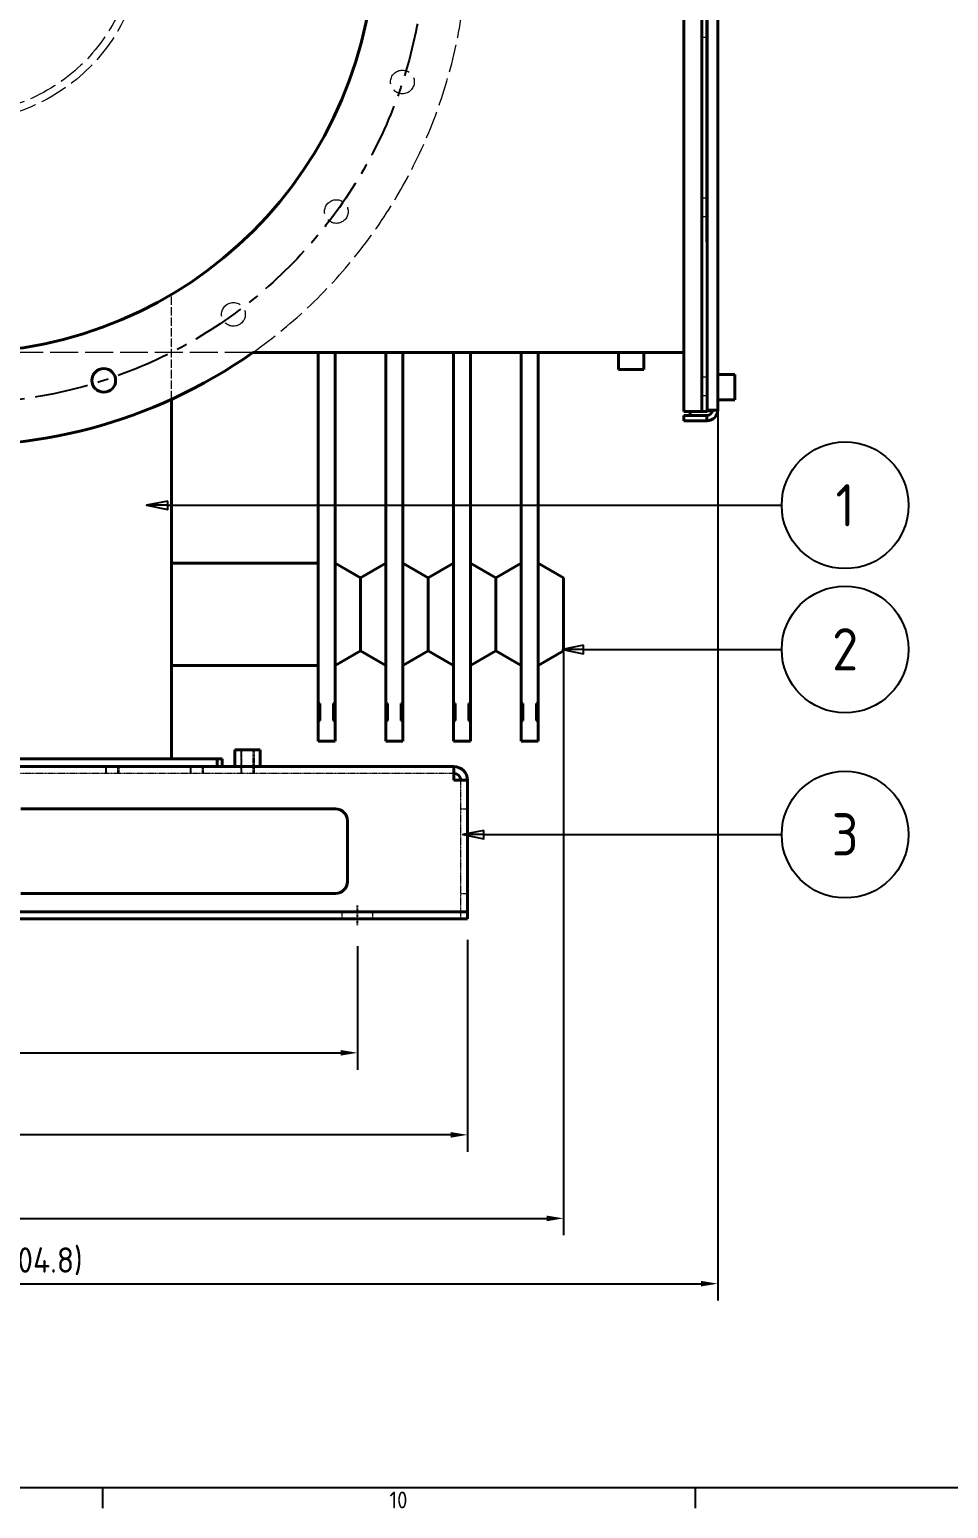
# Model space of a CAD drawing. Header units: millimetres. Extents: x 9486 to 14955, y -8999 to 1872.
# Drawn here: x 10144 to 10687, y -8911 to -8036 of the extents above; entities that cross this region are included whole.
import ezdxf

# ---------------------------------------------------------------- set-up
doc = ezdxf.new("R2010")
doc.units = ezdxf.units.MM
for name, pattern in [('CENTER', [50.8, 31.75, -6.35, 6.35, -6.35]), ('CHAIN', [0.3543, 0.2362, -0.0295, 0.0591, -0.0295]), ('DASHED', [0.2067, 0.1654, -0.0413])]:
    doc.linetypes.add(name, pattern=pattern)
for name, color, linetype, lineweight in [('가려진 것(ISO)', 2, 'DASHED', 18), ('가시적인 것(ISO)', 3, 'Continuous', 40), ('가시적인 좁은 것(ISO)', 3, 'Continuous', 35), ('경계(ISO)', 7, 'Continuous', 25), ('기호(ISO)', 5, 'Continuous', 25), ('중심선(ISO)', 1, 'Continuous', 25)]:
    doc.layers.add(name, color=color, linetype=linetype, lineweight=lineweight)
doc.styles.add('문자 텍스트_PSTEK_POSCO', font='isocp.shx')
doc.styles.add('부품번호텍스트_PSTEK_POSCO', font='isocp.shx')
doc.styles.add('치수 텍스트_PSTEK_POSCO', font='isocp.shx')
doc.dimstyles.new('치수_PSTEK_POSCO', dxfattribs={"dimscale": 5, "dimtxt": 3, "dimasz": 2, "dimexe": 2, "dimexo": 2.5, "dimgap": 1, "dimtad": 1, "dimrnd": 1e-08, "dimdsep": 46, "dimtxsty": '치수 텍스트_PSTEK_POSCO', "dimcen": 0.09, "dimdle": 10, "dimclrd": 7, "dimclre": 7, "dimclrt": 2, "dimadec": 1, "dimazin": 2, "dimtfac": 1, "dimtmove": 0, "dimatfit": 3, "dimfxl": 0, "dimtolj": 1, "dimlwd": -1, "dimlwe": -1, "dimarcsym": 0})

# ---------------------------------------------------------------- blocks, each defined once
blk = doc.blocks.new('경계 Default Border')
at = {"layer": '경계(ISO)'}
for p, q in [((140.17, 20), (140.17, 17.6)), ((210.25, 20), (210.25, 17.6))]:
    blk.add_line(p, q, dxfattribs=at)
at = {"layer": '경계(ISO)', "flags": 128}
blk.add_lwpolyline([(20, 20), (20, 574), (821, 574), (821, 20), (20, 20)], dxfattribs=at)
at = {"layer": '경계(ISO)', "color": 2, "insert": (174.09, 17.58), "char_height": 2, "attachment_point": 7, "style": '문자 텍스트_PSTEK_POSCO'}
blk.add_mtext('10', dxfattribs=at)
blk = doc.blocks.new('A$C0D17016F')
at = {"layer": '가려진 것(ISO)'}
for p, q in [((166, 100), (166, 86)), ((166.68, 86), (166.68, 100)), ((173.32, 86), (173.32, 100)), ((174, 86), (174, 100)), ((292, 86), (-292, 86)), ((296, 0), (296, 82)), ((296, 65), (300, 65)), ((296, 15), (300, 15)), ((226, 0), (226, 4)), ((244, 0), (244, 4))]:
    blk.add_line(p, q, dxfattribs=at)
at = {"layer": '가시적인 것(ISO)'}
for p, q in [((177.5, 100), (162.5, 100)), ((162.5, 90), (162.5, 100)), ((177.5, 90), (177.5, 100)), ((-292, 90), (292, 90)), ((292, 90), (292, 82)), ((300, 82), (292, 82)), ((300, 82), (300, 8)), ((36, 65), (222, 65)), ((229, 58), (229, 22)), ((222, 15), (36, 15)), ((-290, 4), (290, 4)), ((-290, 0), (290, 0)), ((290, 4), (300, 4)), ((300, 0), (290, 0)), ((300, 4), (300, 8)), ((300, 0), (300, 4))]:
    blk.add_line(p, q, dxfattribs=at)
for centre, radius, start, end in [((292, 82), 8, 0, 90), ((292, 82), 4, 0, 90), ((222, 58), 7, 0, 90), ((222, 22), 7, 270, 0)]:
    blk.add_arc(centre, radius, start, end, dxfattribs=at)
at = {"layer": '중심선(ISO)', "linetype": 'CHAIN'}
blk.add_line((235, -3.75), (235, 7.75), dxfattribs=at)
blk = doc.blocks.new('A$C1B500327')
at = {"color": 1, "linetype": 'CENTER'}
blk.add_circle((0, 0), 275, dxfattribs=at)
at = {"layer": '가려진 것(ISO)', "ltscale": 1.218906}
for p, q in [((438.6, -58.5), (441.8, -58.5)), ((438.6, -153.5), (441.8, -153.5)), ((438.6, -164.5), (441.8, -164.5)), ((438.6, -259.5), (441.8, -259.5)), ((438.6, -270.5), (441.8, -270.5))]:
    blk.add_line(p, q, dxfattribs=at)
at = {"layer": '가려진 것(ISO)', "ltscale": 100}
blk.add_line((173.13, -245), (0, -245), dxfattribs=at)
for centre, radius in [((0, 0), 108.15), ((0, 0), 103.65), ((261.54, -84.98), 7), ((222.48, -161.64), 7), ((161.64, -222.48), 7)]:
    blk.add_circle(centre, radius, dxfattribs=at)
blk.add_arc((0, 0), 300, 305.24751, 144.75249, dxfattribs=at)
at = {"layer": '가시적인 것(ISO)'}
for p, q in [((428, -280), (428, 280)), ((438.6, -280), (438.6, 280)), ((441.8, 280), (441.8, -280)), ((448, 279.06), (448, -279.06)), ((428, -245), (173.13, -245)), ((389.3, -245), (389.3, -255)), ((404.3, -245), (404.3, -255)), ((389.3, -255), (404.3, -255)), ((448, -257.96), (458, -257.96)), ((458, -272.96), (458, -257.96)), ((441.6, -279.06), (448, -279.06)), ((441.6, -279.06), (441.6, -280)), ((441.8, -279.06), (441.8, -279.46)), ((441.8, -279.46), (444.8, -279.46)), ((444.8, -279.46), (444.8, -279.06)), ((448, -272.96), (458, -272.96)), ((441.6, -280), (428, -280)), ((441.6, -282.26), (428, -282.26)), ((428, -282.26), (428, -285.46)), ((428, -285.46), (441.6, -285.46)), ((431.6, -282.26), (431.6, -280)), ((441.8, -280), (438.6, -280)), ((441.6, -282.26), (441.6, -285.46))]:
    blk.add_line(p, q, dxfattribs=at)
for centre, radius in [((0, 0), 245), ((84.98, -261.54), 7)]:
    blk.add_circle(centre, radius, dxfattribs=at)
for centre, radius, start, end in [((0, 0), 300, 144.75249, 305.24751), ((441.6, -279.06), 6.4, 270, 0), ((441.6, -279.06), 3.2, 270, 352.81924)]:
    blk.add_arc(centre, radius, start, end, dxfattribs=at)
at = {"layer": '가시적인 좁은 것(ISO)'}
blk.add_line((441.6, -179.6), (441.6, 179.6), dxfattribs=at)
blk = doc.blocks.new('*D52')
at = {"color": 7}
for p, q in [((9867.62, -8578.64), (9867.62, -8651.69)), ((10337.62, -8578.64), (10337.62, -8651.69)), ((9877.62, -8641.69), (10327.62, -8641.69))]:
    blk.add_line(p, q, dxfattribs=at)
for points in [[(9877.62, -8640.02), (9877.62, -8643.36), (9867.62, -8641.69)], [(10327.62, -8640.02), (10327.62, -8643.36), (10337.62, -8641.69)]]:
    blk.add_solid(points, dxfattribs=at)
at = {"layer": 'Defpoints', "color": 0}
for p in [(9867.62, -8566.14), (10337.62, -8566.14), (10337.62, -8641.69)]:
    blk.add_point(p, dxfattribs=at)
at = {"color": 2, "insert": (10102.62, -8629.19), "char_height": 15, "attachment_point": 5, "style": '치수 텍스트_PSTEK_POSCO'}
blk.add_mtext('\\A1;470', dxfattribs=at)
blk = doc.blocks.new('*D53')
at = {"color": 7}
for p, q in [((9802.62, -8574.89), (9802.62, -8700.24)), ((10402.62, -8574.89), (10402.62, -8700.24)), ((10392.62, -8690.24), (9812.62, -8690.24))]:
    blk.add_line(p, q, dxfattribs=at)
for points in [[(9812.62, -8688.57), (9812.62, -8691.9), (9802.62, -8690.24)], [(10392.62, -8688.57), (10392.62, -8691.9), (10402.62, -8690.24)]]:
    blk.add_solid(points, dxfattribs=at)
at = {"layer": 'Defpoints', "color": 0}
for p in [(9802.62, -8562.39), (10402.62, -8562.39), (9802.62, -8690.24)]:
    blk.add_point(p, dxfattribs=at)
at = {"color": 2, "insert": (10102.62, -8677.74), "char_height": 15, "attachment_point": 5, "style": '치수 텍스트_PSTEK_POSCO'}
blk.add_mtext('\\A1;600', dxfattribs=at)
blk = doc.blocks.new('*D54')
at = {"color": 7}
for p, q in [((9745.82, -8404.22), (9745.82, -8749.64)), ((10459.42, -8404.22), (10459.42, -8749.64)), ((9755.82, -8739.64), (10449.42, -8739.64))]:
    blk.add_line(p, q, dxfattribs=at)
for points in [[(9755.82, -8737.98), (9755.82, -8741.31), (9745.82, -8739.64)], [(10449.42, -8737.98), (10449.42, -8741.31), (10459.42, -8739.64)]]:
    blk.add_solid(points, dxfattribs=at)
at = {"layer": 'Defpoints', "color": 0}
for p in [(9745.82, -8391.72), (10459.42, -8391.72), (10459.42, -8739.64)]:
    blk.add_point(p, dxfattribs=at)
at = {"color": 2, "insert": (10102.62, -8726.39), "char_height": 15, "attachment_point": 5, "style": '치수 텍스트_PSTEK_POSCO'}
blk.add_mtext('\\A1;(713.6)', dxfattribs=at)
blk = doc.blocks.new('*D72')
at = {"color": 7}
for p, q in [((10550.62, -8262.43), (10550.62, -8788.26)), ((9745.82, -8404.22), (9745.82, -8788.26)), ((9755.82, -8778.26), (10540.62, -8778.26))]:
    blk.add_line(p, q, dxfattribs=at)
for points in [[(9755.82, -8776.59), (9755.82, -8779.93), (9745.82, -8778.26)], [(10540.62, -8776.59), (10540.62, -8779.93), (10550.62, -8778.26)]]:
    blk.add_solid(points, dxfattribs=at)
at = {"layer": 'Defpoints', "color": 0}
for p in [(10550.62, -8249.93), (9745.82, -8391.72), (10550.62, -8778.26)]:
    blk.add_point(p, dxfattribs=at)
at = {"color": 2, "insert": (10148.22, -8765.01), "char_height": 15, "attachment_point": 5, "style": '치수 텍스트_PSTEK_POSCO'}
blk.add_mtext('\\A1;(804.8)', dxfattribs=at)

msp = doc.modelspace()

# ---------------------------------------------------------------- linework, layer by layer
at = {"layer": '가려진 것(ISO)', "ltscale": 30}
msp.add_line((10227.623, -8255.107), (10227.623, -8193.102), dxfattribs=at)
at = {"layer": '가려진 것(ISO)'}
for p, q in [((10188.623, -8472.389), (10188.623, -8476.389)), ((10189.3, -8476.389), (10189.3, -8472.389)), ((10195.947, -8476.389), (10195.947, -8472.389)), ((10196.623, -8476.389), (10196.623, -8472.389)), ((10238.623, -8472.389), (10238.623, -8476.389)), ((10239.3, -8476.389), (10239.3, -8472.389)), ((10245.947, -8476.389), (10245.947, -8472.389)), ((10246.623, -8476.389), (10246.623, -8472.389))]:
    msp.add_line(p, q, dxfattribs=at)
at = {"layer": '가시적인 것(ISO)'}
for p, q in [((10314.423, -8405.355), (10314.423, -8227.389)), ((10324.423, -8227.389), (10324.423, -8405.355)), ((10354.423, -8405.355), (10354.423, -8227.389)), ((10364.423, -8227.389), (10364.423, -8405.355)), ((10394.423, -8405.355), (10394.423, -8227.389)), ((10404.423, -8227.389), (10404.423, -8405.355)), ((10434.423, -8405.355), (10434.423, -8227.389)), ((10444.423, -8227.389), (10444.423, -8405.355)), ((10227.623, -8467.889), (10227.623, -8255.107)), ((10314.423, -8352.139), (10227.623, -8352.139)), ((10339.423, -8360.799), (10324.423, -8352.139)), ((10339.423, -8360.799), (10354.423, -8352.139)), ((10379.423, -8360.799), (10364.423, -8352.139)), ((10379.423, -8360.799), (10394.423, -8352.139)), ((10419.423, -8360.799), (10404.423, -8352.139)), ((10419.423, -8360.799), (10434.423, -8352.139)), ((10459.423, -8360.799), (10444.423, -8352.139)), ((10339.423, -8403.979), (10339.423, -8360.799)), ((10379.423, -8403.979), (10379.423, -8360.799)), ((10419.423, -8403.979), (10419.423, -8360.799)), ((10459.423, -8403.979), (10459.423, -8360.799)), ((10314.423, -8405.355), (10314.423, -8428.847)), ((10339.423, -8403.979), (10324.423, -8412.639)), ((10324.423, -8428.847), (10324.423, -8405.355)), ((10339.423, -8403.979), (10354.423, -8412.639)), ((10354.423, -8405.355), (10354.423, -8428.847)), ((10379.423, -8403.979), (10364.423, -8412.639)), ((10364.423, -8428.847), (10364.423, -8405.355)), ((10379.423, -8403.979), (10394.423, -8412.639)), ((10394.423, -8405.355), (10394.423, -8428.847)), ((10419.423, -8403.979), (10404.423, -8412.639)), ((10404.423, -8428.847), (10404.423, -8405.355)), ((10419.423, -8403.979), (10434.423, -8412.639)), ((10434.423, -8405.355), (10434.423, -8428.847)), ((10459.423, -8403.979), (10444.423, -8412.639)), ((10444.423, -8428.847), (10444.423, -8405.355)), ((10314.423, -8412.639), (10227.623, -8412.639)), ((10314.423, -8434.689), (10314.423, -8428.847)), ((10324.423, -8428.847), (10324.423, -8434.689)), ((10354.423, -8434.689), (10354.423, -8428.847)), ((10364.423, -8428.847), (10364.423, -8434.689)), ((10394.423, -8434.689), (10394.423, -8428.847)), ((10404.423, -8428.847), (10404.423, -8434.689)), ((10434.423, -8434.689), (10434.423, -8428.847)), ((10444.423, -8428.847), (10444.423, -8434.689)), ((10314.423, -8434.689), (10315.423, -8435.123)), ((10314.423, -8445.608), (10314.423, -8434.689)), ((10315.423, -8435.123), (10315.423, -8445.174)), ((10323.423, -8435.123), (10324.423, -8434.689)), ((10323.423, -8445.174), (10323.423, -8435.123)), ((10324.423, -8434.689), (10324.423, -8445.608)), ((10354.423, -8434.689), (10355.423, -8435.123)), ((10354.423, -8445.608), (10354.423, -8434.689)), ((10355.423, -8435.123), (10355.423, -8445.174)), ((10363.423, -8435.123), (10364.423, -8434.689)), ((10363.423, -8445.174), (10363.423, -8435.123)), ((10364.423, -8434.689), (10364.423, -8445.608)), ((10394.423, -8434.689), (10395.423, -8435.123)), ((10394.423, -8445.608), (10394.423, -8434.689)), ((10395.423, -8435.123), (10395.423, -8445.174)), ((10403.423, -8435.123), (10404.423, -8434.689)), ((10403.423, -8445.174), (10403.423, -8435.123)), ((10404.423, -8434.689), (10404.423, -8445.608)), ((10434.423, -8434.689), (10435.423, -8435.123)), ((10434.423, -8445.608), (10434.423, -8434.689)), ((10435.423, -8435.123), (10435.423, -8445.174)), ((10443.423, -8435.123), (10444.423, -8434.689)), ((10443.423, -8445.174), (10443.423, -8435.123)), ((10444.423, -8434.689), (10444.423, -8445.608)), ((10315.423, -8445.174), (10314.423, -8445.608)), ((10314.423, -8451.358), (10314.423, -8445.608)), ((10324.423, -8445.608), (10323.423, -8445.174)), ((10324.423, -8445.608), (10324.423, -8451.358)), ((10355.423, -8445.174), (10354.423, -8445.608)), ((10354.423, -8451.358), (10354.423, -8445.608)), ((10364.423, -8445.608), (10363.423, -8445.174)), ((10364.423, -8445.608), (10364.423, -8451.358)), ((10395.423, -8445.174), (10394.423, -8445.608)), ((10394.423, -8451.358), (10394.423, -8445.608)), ((10404.423, -8445.608), (10403.423, -8445.174)), ((10404.423, -8445.608), (10404.423, -8451.358)), ((10435.423, -8445.174), (10434.423, -8445.608)), ((10434.423, -8451.358), (10434.423, -8445.608)), ((10444.423, -8445.608), (10443.423, -8445.174)), ((10444.423, -8445.608), (10444.423, -8451.358)), ((10314.423, -8451.358), (10314.423, -8457.389)), ((10324.423, -8457.389), (10314.423, -8457.389)), ((10324.423, -8457.389), (10324.423, -8451.358)), ((10354.423, -8451.358), (10354.423, -8457.389)), ((10364.423, -8457.389), (10354.423, -8457.389)), ((10364.423, -8457.389), (10364.423, -8451.358)), ((10394.423, -8451.358), (10394.423, -8457.389)), ((10404.423, -8457.389), (10394.423, -8457.389)), ((10404.423, -8457.389), (10404.423, -8451.358)), ((10434.423, -8451.358), (10434.423, -8457.389)), ((10444.423, -8457.389), (10434.423, -8457.389)), ((10444.423, -8457.389), (10444.423, -8451.358)), ((10254.623, -8467.889), (9950.623, -8467.889)), ((10257.623, -8467.889), (10254.623, -8467.889)), ((10254.623, -8467.889), (10254.623, -8472.389)), ((10257.623, -8472.389), (10257.623, -8467.889))]:
    msp.add_line(p, q, dxfattribs=at)
at = {"layer": '기호(ISO)', "color": 7}
for p, q in [((10225.465, -8315.287), (10212.965, -8317.787)), ((10225.465, -8317.787), (10212.965, -8317.787)), ((10212.965, -8317.787), (10225.465, -8320.287)), ((10225.465, -8320.287), (10225.465, -8315.287)), ((10225.465, -8317.787), (10588.411, -8317.787)), ((10471.245, -8400.599), (10458.745, -8403.099)), ((10471.245, -8403.099), (10458.745, -8403.099)), ((10458.745, -8403.099), (10471.245, -8405.599)), ((10471.245, -8405.599), (10471.245, -8400.599)), ((10471.245, -8403.099), (10588.411, -8403.099)), ((10412.316, -8510.108), (10399.816, -8512.608)), ((10412.316, -8515.108), (10412.316, -8510.108)), ((10412.316, -8512.608), (10399.816, -8512.608)), ((10399.816, -8512.608), (10412.316, -8515.108)), ((10412.316, -8512.608), (10588.411, -8512.608))]:
    msp.add_line(p, q, dxfattribs=at)
at = {"layer": '기호(ISO)', "color": 7, "flags": 128}
for points in [[(10225.465, -8315.287), (10212.965, -8317.787), (10225.465, -8320.287), (10225.465, -8315.287)], [(10471.245, -8400.599), (10458.745, -8403.099), (10471.245, -8405.599), (10471.245, -8400.599)], [(10412.316, -8510.108), (10399.816, -8512.609), (10412.316, -8515.109), (10412.316, -8510.108)]]:
    msp.add_lwpolyline(points, dxfattribs=at)
at = {"layer": '기호(ISO)'}
for centre in [(10625.911, -8317.787), (10625.911, -8403.099), (10625.911, -8512.608)]:
    msp.add_circle(centre, 37.5, dxfattribs=at)
at = {"layer": '기호(ISO)', "color": 7}
for points in [[(10225.465, -8315.287), (10212.965, -8317.787), (10225.465, -8320.287), (10225.465, -8315.287)], [(10471.245, -8400.599), (10458.745, -8403.099), (10471.245, -8405.599), (10471.245, -8400.599)], [(10412.316, -8510.108), (10399.816, -8512.609), (10412.316, -8515.109), (10412.316, -8510.108)]]:
    msp.add_solid(points, dxfattribs=at)

# ---------------------------------------------------------------- block references
at = {"xscale": 5, "yscale": 5, "zscale": 5}
msp.add_blockref('경계 Default Border', (9486.075, -8999.12), dxfattribs=at)
for name, p in [('A$C1B500327', (10102.623, -7982.389)), ('A$C0D17016F', (10102.623, -8562.389))]:
    msp.add_blockref(name, p)

# ---------------------------------------------------------------- texts
at = {"layer": '기호(ISO)', "color": 7, "insert": (10625.911, -8317.787), "char_height": 25, "attachment_point": 5, "style": '부품번호텍스트_PSTEK_POSCO'}
msp.add_mtext('1', dxfattribs=at)
at = {"layer": '기호(ISO)', "color": 7, "char_height": 25, "width": 18.04493, "attachment_point": 5, "style": '부품번호텍스트_PSTEK_POSCO'}
for s, insert in [('2', (10625.911, -8402.98)), ('3', (10625.911, -8512.489))]:
    msp.add_mtext(s, dxfattribs=dict(at, insert=insert))

# ---------------------------------------------------------------- dimensions: what is measured, and where the dimension line sits
for base, p2, picture, middle in [((10550.623, -8778.259), (10550.623, -8249.934), '*D72', (10148.223, -8765.009)), ((10459.423, -8739.642), (10459.423, -8391.723), '*D54', (10102.623, -8726.392))]:
    dim = msp.add_linear_dim(base=base, p1=(9745.823, -8391.723), p2=p2, text='(<>)', dimstyle='치수_PSTEK_POSCO')
    dim.commit()
    dim.dimension.update_dxf_attribs({"geometry": picture, "text_midpoint": middle})
for base, p1, p2, picture, middle in [((9802.623, -8690.236), (10402.623, -8562.389), (9802.623, -8562.389), '*D53', (10102.623, -8677.736)), ((10337.623, -8641.689), (9867.623, -8566.139), (10337.623, -8566.139), '*D52', (10102.623, -8629.189))]:
    dim = msp.add_linear_dim(base=base, p1=p1, p2=p2, dimstyle='치수_PSTEK_POSCO')
    dim.commit()
    dim.dimension.update_dxf_attribs({"geometry": picture, "text_midpoint": middle})

doc.saveas('drawing.dxf')
